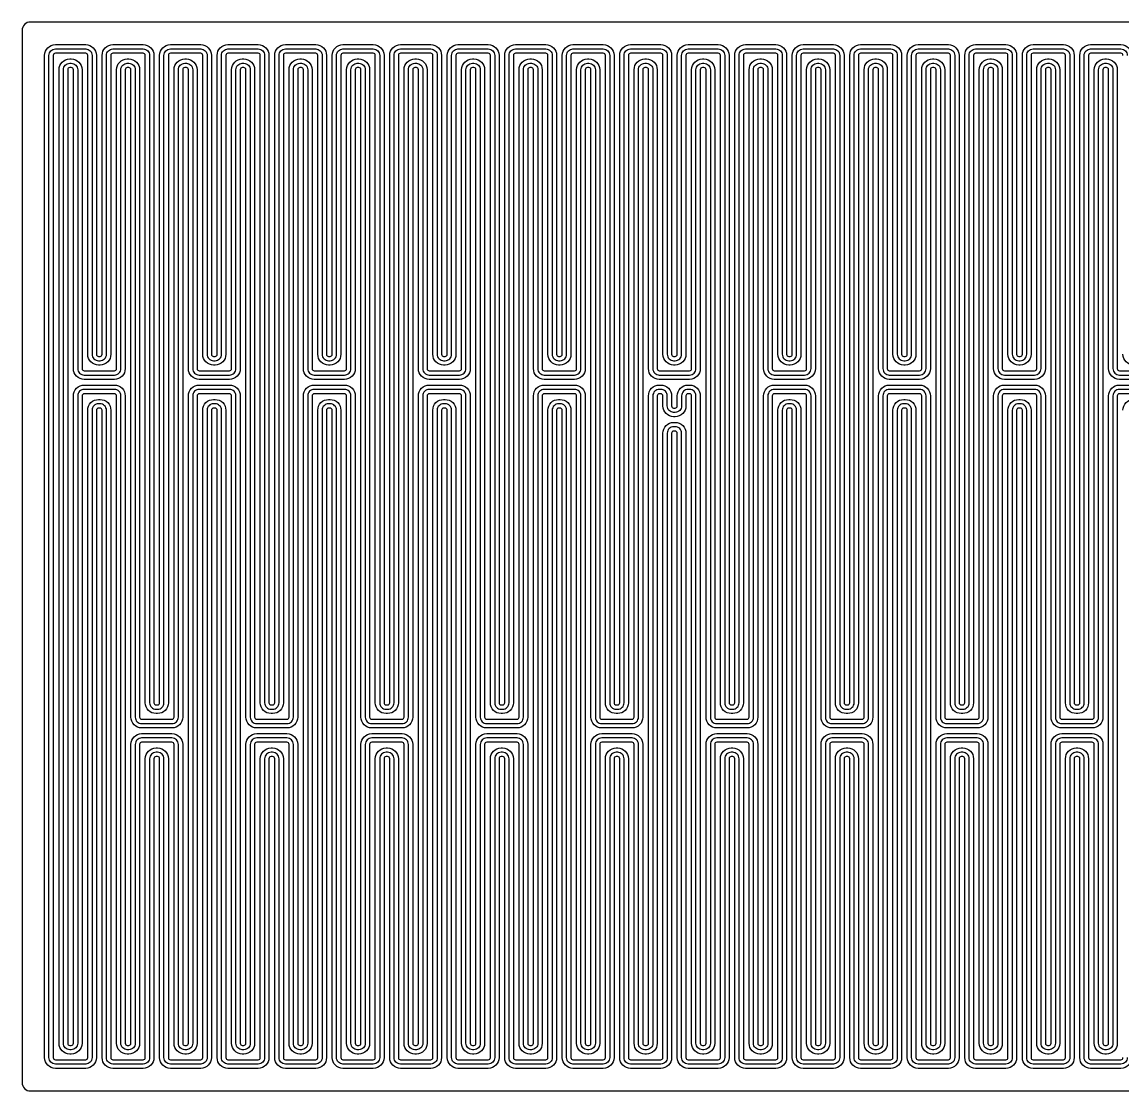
# Model space of a CAD drawing. Header units: millimetres. Extents: x 968 to 6118, y -423 to 1223.
# Drawn here: x 3007.5 to 3264.8, y 972.6 to 1222.6 of the extents above; entities that cross this region are included whole.
import ezdxf

# ---------------------------------------------------------------- set-up
doc = ezdxf.new("R2010")
doc.units = ezdxf.units.MM
doc.header["$LTSCALE"] = 30
doc.layers.get('0').update_dxf_attribs({"linetype": 'CONTINUOUS'})
doc.layers.add('参照', color=6, linetype='CONTINUOUS')
doc.layers.add('发热丝', color=3, linetype='CONTINUOUS')

msp = doc.modelspace()

# ---------------------------------------------------------------- linework, layer by layer
msp.add_lwpolyline([(3312.476, 974.626), (3312.476, 1080.626, -0.4142136), (3314.476, 1082.626), (3330.476, 1082.626, 0.4142136), (3332.476, 1084.626), (3332.476, 1110.626, 0.4142136), (3330.476, 1112.626), (3314.476, 1112.626, -0.4142136), (3312.476, 1114.626), (3312.476, 1220.626, 0.4142136), (3310.476, 1222.626), (3009.476, 1222.626, 0.4142136), (3007.476, 1220.626), (3007.476, 974.626, 0.4142136), (3009.476, 972.626), (3310.476, 972.626, 0.4142136)], format="xyb", close=True)
at = {"layer": '参照'}
for points in [[(3265.844, 980.426, -0.4142136), (3264.344, 978.926), (3257.262, 978.926, -0.4142136), (3255.762, 980.426), (3255.762, 1050.334, 0.4142136), (3254.262, 1051.834), (3253.901, 1051.834, 0.4142136), (3252.401, 1050.334), (3252.401, 980.426, -0.4142136), (3250.901, 978.926), (3243.818, 978.926, -0.4142136), (3242.318, 980.426), (3242.318, 1131.835, 0.4142136), (3240.818, 1133.335), (3240.457, 1133.335, 0.4142136), (3238.957, 1131.835), (3238.957, 980.426, -0.4142136), (3237.457, 978.926), (3230.374, 978.926, -0.4142136), (3228.874, 980.426), (3228.874, 1050.334, 0.4142136), (3227.374, 1051.834), (3227.013, 1051.834, 0.4142136), (3225.513, 1050.334), (3225.513, 980.426, -0.4142136), (3224.013, 978.926), (3216.931, 978.926, -0.4142136), (3215.431, 980.426), (3215.431, 1131.835, 0.4142136), (3213.931, 1133.335), (3213.57, 1133.335, 0.4142136), (3212.07, 1131.835), (3212.07, 980.426, -0.4142136), (3210.57, 978.926), (3203.487, 978.926, -0.4142136), (3201.987, 980.426), (3201.987, 1050.334, 0.4142136), (3200.487, 1051.834), (3200.126, 1051.834, 0.4142136), (3198.626, 1050.334), (3198.626, 980.426, -0.4142136), (3197.126, 978.926), (3190.043, 978.926, -0.4142136), (3188.543, 980.426), (3188.543, 1131.835, 0.4142136), (3187.043, 1133.335), (3186.682, 1133.335, 0.4142136), (3185.182, 1131.835), (3185.182, 980.426, -0.4142136), (3183.682, 978.926), (3176.6, 978.926, -0.4142136), (3175.1, 980.426), (3175.1, 1050.334, 0.4142136), (3173.6, 1051.834), (3173.239, 1051.834, 0.4142136), (3171.739, 1050.334), (3171.739, 980.426, -0.4142136), (3170.239, 978.926), (3163.156, 978.926, -0.4142136), (3161.656, 980.426), (3161.656, 1126.474, 0.4142136), (3160.156, 1127.974), (3159.795, 1127.974, 0.4142136), (3158.295, 1126.474), (3158.295, 980.426, -0.4142136), (3156.795, 978.926), (3149.712, 978.926, -0.4142136), (3148.212, 980.426), (3148.212, 1050.334, 0.4142136), (3146.712, 1051.834), (3146.351, 1051.834, 0.4142136), (3144.851, 1050.334), (3144.851, 980.426, -0.4142136), (3143.351, 978.926), (3136.269, 978.926, -0.4142136), (3134.769, 980.426), (3134.769, 1131.835, 0.4142136), (3133.269, 1133.335), (3132.908, 1133.335, 0.4142136), (3131.408, 1131.835), (3131.408, 980.426, -0.4142136), (3129.908, 978.926), (3122.825, 978.926, -0.4142136), (3121.325, 980.426), (3121.325, 1050.334, 0.4142136), (3119.825, 1051.834), (3119.464, 1051.834, 0.4142136), (3117.964, 1050.334), (3117.964, 980.426, -0.4142136), (3116.464, 978.926), (3109.381, 978.926, -0.4142136), (3107.881, 980.426), (3107.881, 1131.835, 0.4142136), (3106.381, 1133.335), (3106.02, 1133.335, 0.4142136), (3104.52, 1131.835), (3104.52, 980.426, -0.4142136), (3103.02, 978.926), (3095.938, 978.926, -0.4142136), (3094.438, 980.426), (3094.438, 1050.334, 0.4142136), (3092.938, 1051.834), (3092.577, 1051.834, 0.4142136), (3091.077, 1050.334), (3091.077, 980.426, -0.4142136), (3089.577, 978.926), (3082.494, 978.926, -0.4142136), (3080.994, 980.426), (3080.994, 1131.835, 0.4142136), (3079.494, 1133.335), (3079.133, 1133.335, 0.4142136), (3077.633, 1131.835), (3077.633, 980.426, -0.4142136), (3076.133, 978.926), (3069.05, 978.926, -0.4142136), (3067.55, 980.426), (3067.55, 1050.334, 0.4142136), (3066.05, 1051.834), (3065.689, 1051.834, 0.4142136), (3064.189, 1050.334), (3064.189, 980.426, -0.4142136), (3062.689, 978.926), (3055.607, 978.926, -0.4142136), (3054.107, 980.426), (3054.107, 1131.835, 0.4142136), (3052.607, 1133.335), (3052.246, 1133.335, 0.4142136), (3050.746, 1131.835), (3050.746, 980.426, -0.4142136), (3049.246, 978.926), (3042.163, 978.926, -0.4142136), (3040.663, 980.426), (3040.663, 1050.334, 0.4142136), (3039.163, 1051.834), (3038.802, 1051.834, 0.4142136), (3037.302, 1050.334), (3037.302, 980.426, -0.4142136), (3035.802, 978.926), (3028.719, 978.926, -0.4142136), (3027.219, 980.426), (3027.219, 1131.835, 0.4142136), (3025.719, 1133.335), (3025.358, 1133.335, 0.4142136), (3023.858, 1131.835), (3023.858, 980.426, -0.4142136), (3022.358, 978.926), (3015.276, 978.926, -0.4142136), (3013.776, 980.426), (3013.776, 1214.826, -0.4142136), (3015.276, 1216.326), (3022.358, 1216.326, -0.4142136), (3023.858, 1214.826), (3023.858, 1144.917, 0.4142136), (3025.358, 1143.417), (3025.719, 1143.417, 0.4142136), (3027.219, 1144.917), (3027.219, 1214.826, -0.4142136), (3028.719, 1216.326), (3035.802, 1216.326, -0.4142136), (3037.302, 1214.826), (3037.302, 1063.416, 0.4142136), (3038.802, 1061.916), (3039.163, 1061.916, 0.4142136), (3040.663, 1063.416), (3040.663, 1214.826, -0.4142136), (3042.163, 1216.326), (3049.246, 1216.326, -0.4142136), (3050.746, 1214.826), (3050.746, 1144.917, 0.4142136), (3052.246, 1143.417), (3052.607, 1143.417, 0.4142136), (3054.107, 1144.917), (3054.107, 1214.826, -0.4142136), (3055.607, 1216.326), (3062.689, 1216.326, -0.4142136), (3064.189, 1214.826), (3064.189, 1063.416, 0.4142136), (3065.689, 1061.916), (3066.05, 1061.916, 0.4142136), (3067.55, 1063.416), (3067.55, 1214.826, -0.4142136), (3069.05, 1216.326), (3076.133, 1216.326, -0.4142136), (3077.633, 1214.826), (3077.633, 1144.917, 0.4142136), (3079.133, 1143.417), (3079.494, 1143.417, 0.4142136), (3080.994, 1144.917), (3080.994, 1214.826, -0.4142136), (3082.494, 1216.326), (3089.577, 1216.326, -0.4142136), (3091.077, 1214.826), (3091.077, 1063.416, 0.4142136), (3092.577, 1061.916), (3092.938, 1061.916, 0.4142136), (3094.438, 1063.416), (3094.438, 1214.826, -0.4142136), (3095.938, 1216.326), (3103.02, 1216.326, -0.4142136), (3104.52, 1214.826), (3104.52, 1144.917, 0.4142136), (3106.02, 1143.417), (3106.381, 1143.417, 0.4142136), (3107.881, 1144.917), (3107.881, 1214.826, -0.4142136), (3109.381, 1216.326), (3116.464, 1216.326, -0.4142136), (3117.964, 1214.826), (3117.964, 1063.416, 0.4142136), (3119.464, 1061.916), (3119.825, 1061.916, 0.4142136), (3121.325, 1063.416), (3121.325, 1214.826, -0.4142136), (3122.825, 1216.326), (3129.908, 1216.326, -0.4142136), (3131.408, 1214.826), (3131.408, 1144.917, 0.4142136), (3132.908, 1143.417), (3133.269, 1143.417, 0.4142136), (3134.769, 1144.917), (3134.769, 1214.826, -0.4142136), (3136.269, 1216.326), (3143.351, 1216.326, -0.4142136), (3144.851, 1214.826), (3144.851, 1063.416, 0.4142136), (3146.351, 1061.916), (3146.712, 1061.916, 0.4142136), (3148.212, 1063.416), (3148.212, 1214.826, -0.4142136), (3149.712, 1216.326), (3156.795, 1216.326, -0.4142136), (3158.295, 1214.826), (3158.295, 1144.917, 0.4142136), (3159.795, 1143.417), (3160.156, 1143.417, 0.4142136), (3161.656, 1144.917), (3161.656, 1214.826, -0.4142136), (3163.156, 1216.326), (3170.239, 1216.326, -0.4142136), (3171.739, 1214.826), (3171.739, 1063.416, 0.4142136), (3173.239, 1061.916), (3173.6, 1061.916, 0.4142136), (3175.1, 1063.416), (3175.1, 1214.826, -0.4142136), (3176.6, 1216.326), (3183.682, 1216.326, -0.4142136), (3185.182, 1214.826), (3185.182, 1144.917, 0.4142136), (3186.682, 1143.417), (3187.043, 1143.417, 0.4142136), (3188.543, 1144.917), (3188.543, 1214.826, -0.4142136), (3190.043, 1216.326), (3197.126, 1216.326, -0.4142136), (3198.626, 1214.826), (3198.626, 1063.416, 0.4142136), (3200.126, 1061.916), (3200.487, 1061.916, 0.4142136), (3201.987, 1063.416), (3201.987, 1214.826, -0.4142136), (3203.487, 1216.326), (3210.57, 1216.326, -0.4142136), (3212.07, 1214.826), (3212.07, 1144.917, 0.4142136), (3213.57, 1143.417), (3213.931, 1143.417, 0.4142136), (3215.431, 1144.917), (3215.431, 1214.826, -0.4142136), (3216.931, 1216.326), (3224.013, 1216.326, -0.4142136), (3225.513, 1214.826), (3225.513, 1063.416, 0.4142136), (3227.013, 1061.916), (3227.374, 1061.916, 0.4142136), (3228.874, 1063.416), (3228.874, 1214.826, -0.4142136), (3230.374, 1216.326), (3237.457, 1216.326, -0.4142136), (3238.957, 1214.826), (3238.957, 1144.917, 0.4142136), (3240.457, 1143.417), (3240.818, 1143.417, 0.4142136), (3242.318, 1144.917), (3242.318, 1214.826, -0.4142136), (3243.818, 1216.326), (3250.901, 1216.326, -0.4142136), (3252.401, 1214.826), (3252.401, 1063.416, 0.4142136), (3253.901, 1061.916), (3254.262, 1061.916, 0.4142136), (3255.762, 1063.416), (3255.762, 1214.826, -0.4142136), (3257.262, 1216.326), (3264.344, 1216.326, -0.4142136), (3265.844, 1214.826)], [(3271.066, 1136.696), (3263.984, 1136.696, 0.4142136), (3262.484, 1135.196), (3262.484, 983.786, -0.4142136), (3260.984, 982.286), (3260.623, 982.286, -0.4142136), (3259.123, 983.786), (3259.123, 1053.695, 0.4142136), (3257.623, 1055.195), (3250.54, 1055.195, 0.4142136), (3249.04, 1053.695), (3249.04, 983.786, -0.4142136), (3247.54, 982.286), (3247.179, 982.286, -0.4142136), (3245.679, 983.786), (3245.679, 1135.196, 0.4142136), (3244.179, 1136.696), (3237.096, 1136.696, 0.4142136), (3235.596, 1135.196), (3235.596, 983.786, -0.4142136), (3234.096, 982.286), (3233.735, 982.286, -0.4142136), (3232.235, 983.786), (3232.235, 1053.695, 0.4142136), (3230.735, 1055.195), (3223.653, 1055.195, 0.4142136), (3222.153, 1053.695), (3222.153, 983.786, -0.4142136), (3220.653, 982.286), (3220.292, 982.286, -0.4142136), (3218.792, 983.786), (3218.792, 1135.196, 0.4142136), (3217.292, 1136.696), (3210.209, 1136.696, 0.4142136), (3208.709, 1135.196), (3208.709, 983.786, -0.4142136), (3207.209, 982.286), (3206.848, 982.286, -0.4142136), (3205.348, 983.786), (3205.348, 1053.695, 0.4142136), (3203.848, 1055.195), (3196.765, 1055.195, 0.4142136), (3195.265, 1053.695), (3195.265, 983.786, -0.4142136), (3193.765, 982.286), (3193.404, 982.286, -0.4142136), (3191.904, 983.786), (3191.904, 1135.196, 0.4142136), (3190.404, 1136.696), (3183.321, 1136.696, 0.4142136), (3181.821, 1135.196), (3181.821, 983.786, -0.4142136), (3180.321, 982.286), (3179.961, 982.286, -0.4142136), (3178.461, 983.786), (3178.461, 1053.695, 0.4142136), (3176.961, 1055.195), (3169.878, 1055.195, 0.4142136), (3168.378, 1053.695), (3168.378, 983.786, -0.4142136), (3166.878, 982.286), (3166.517, 982.286, -0.4142136), (3165.017, 983.786), (3165.017, 1135.196, 0.4142136), (3163.517, 1136.696), (3163.156, 1136.696, 0.4142136), (3161.656, 1135.196), (3161.656, 1132.835, -0.4142136), (3160.156, 1131.335), (3159.795, 1131.335, -0.4142136), (3158.295, 1132.835), (3158.295, 1135.196, 0.4142136), (3156.795, 1136.696), (3156.434, 1136.696, 0.4142136), (3154.934, 1135.196), (3154.934, 983.786, -0.4142136), (3153.434, 982.286), (3153.073, 982.286, -0.4142136), (3151.573, 983.786), (3151.573, 1053.695, 0.4142136), (3150.073, 1055.195), (3142.99, 1055.195, 0.4142136), (3141.49, 1053.695), (3141.49, 983.786, -0.4142136), (3139.99, 982.286), (3139.63, 982.286, -0.4142136), (3138.13, 983.786), (3138.13, 1135.196, 0.4142136), (3136.63, 1136.696), (3129.547, 1136.696, 0.4142136), (3128.047, 1135.196), (3128.047, 983.786, -0.4142136), (3126.547, 982.286), (3126.186, 982.286, -0.4142136), (3124.686, 983.786), (3124.686, 1053.695, 0.4142136), (3123.186, 1055.195), (3116.103, 1055.195, 0.4142136), (3114.603, 1053.695), (3114.603, 983.786, -0.4142136), (3113.103, 982.286), (3112.742, 982.286, -0.4142136), (3111.242, 983.786), (3111.242, 1135.196, 0.4142136), (3109.742, 1136.696), (3102.659, 1136.696, 0.4142136), (3101.159, 1135.196), (3101.159, 983.786, -0.4142136), (3099.659, 982.286), (3099.298, 982.286, -0.4142136), (3097.798, 983.786), (3097.798, 1053.695, 0.4142136), (3096.298, 1055.195), (3089.216, 1055.195, 0.4142136), (3087.716, 1053.695), (3087.716, 983.786, -0.4142136), (3086.216, 982.286), (3085.855, 982.286, -0.4142136), (3084.355, 983.786), (3084.355, 1135.196, 0.4142136), (3082.855, 1136.696), (3075.772, 1136.696, 0.4142136), (3074.272, 1135.196), (3074.272, 983.786, -0.4142136), (3072.772, 982.286), (3072.411, 982.286, -0.4142136), (3070.911, 983.786), (3070.911, 1053.695, 0.4142136), (3069.411, 1055.195), (3062.328, 1055.195, 0.4142136), (3060.828, 1053.695), (3060.828, 983.786, -0.4142136), (3059.328, 982.286), (3058.967, 982.286, -0.4142136), (3057.467, 983.786), (3057.467, 1135.196, 0.4142136), (3055.967, 1136.696), (3048.885, 1136.696, 0.4142136), (3047.385, 1135.196), (3047.385, 983.786, -0.4142136), (3045.885, 982.286), (3045.524, 982.286, -0.4142136), (3044.024, 983.786), (3044.024, 1053.695, 0.4142136), (3042.524, 1055.195), (3035.441, 1055.195, 0.4142136), (3033.941, 1053.695), (3033.941, 983.786, -0.4142136), (3032.441, 982.286), (3032.08, 982.286, -0.4142136), (3030.58, 983.786), (3030.58, 1135.196, 0.4142136), (3029.08, 1136.696), (3021.997, 1136.696, 0.4142136), (3020.497, 1135.196), (3020.497, 983.786, -0.4142136), (3018.997, 982.286), (3018.636, 982.286, -0.4142136), (3017.136, 983.786), (3017.136, 1211.465, -0.4142136), (3018.636, 1212.965), (3018.997, 1212.965, -0.4142136), (3020.497, 1211.465), (3020.497, 1141.557, 0.4142136), (3021.997, 1140.057), (3029.08, 1140.057, 0.4142136), (3030.58, 1141.557), (3030.58, 1211.465, -0.4142136), (3032.08, 1212.965), (3032.441, 1212.965, -0.4142136), (3033.941, 1211.465), (3033.941, 1060.055, 0.4142136), (3035.441, 1058.555), (3042.524, 1058.555, 0.4142136), (3044.024, 1060.055), (3044.024, 1211.465, -0.4142136), (3045.524, 1212.965), (3045.885, 1212.965, -0.4142136), (3047.385, 1211.465), (3047.385, 1141.557, 0.4142136), (3048.885, 1140.057), (3055.967, 1140.057, 0.4142136), (3057.467, 1141.557), (3057.467, 1211.465, -0.4142136), (3058.967, 1212.965), (3059.328, 1212.965, -0.4142136), (3060.828, 1211.465), (3060.828, 1060.055, 0.4142136), (3062.328, 1058.555), (3069.411, 1058.555, 0.4142136), (3070.911, 1060.055), (3070.911, 1211.465, -0.4142136), (3072.411, 1212.965), (3072.772, 1212.965, -0.4142136), (3074.272, 1211.465), (3074.272, 1141.557, 0.4142136), (3075.772, 1140.057), (3082.855, 1140.057, 0.4142136), (3084.355, 1141.557), (3084.355, 1211.465, -0.4142136), (3085.855, 1212.965), (3086.216, 1212.965, -0.4142136), (3087.716, 1211.465), (3087.716, 1060.055, 0.4142136), (3089.216, 1058.555), (3096.298, 1058.555, 0.4142136), (3097.798, 1060.055), (3097.798, 1211.465, -0.4142136), (3099.298, 1212.965), (3099.659, 1212.965, -0.4142136), (3101.159, 1211.465), (3101.159, 1141.557, 0.4142136), (3102.659, 1140.057), (3109.742, 1140.057, 0.4142136), (3111.242, 1141.557), (3111.242, 1211.465, -0.4142136), (3112.742, 1212.965), (3113.103, 1212.965, -0.4142136), (3114.603, 1211.465), (3114.603, 1060.055, 0.4142136), (3116.103, 1058.555), (3123.186, 1058.555, 0.4142136), (3124.686, 1060.055), (3124.686, 1211.465, -0.4142136), (3126.186, 1212.965), (3126.547, 1212.965, -0.4142136), (3128.047, 1211.465), (3128.047, 1141.557, 0.4142136), (3129.547, 1140.057), (3136.63, 1140.057, 0.4142136), (3138.13, 1141.557), (3138.13, 1211.465, -0.4142136), (3139.63, 1212.965), (3139.99, 1212.965, -0.4142136), (3141.49, 1211.465), (3141.49, 1060.055, 0.4142136), (3142.99, 1058.555), (3150.073, 1058.555, 0.4142136), (3151.573, 1060.055), (3151.573, 1211.465, -0.4142136), (3153.073, 1212.965), (3153.434, 1212.965, -0.4142136), (3154.934, 1211.465), (3154.934, 1141.557, 0.4142136), (3156.434, 1140.057), (3163.517, 1140.057, 0.4142136), (3165.017, 1141.557), (3165.017, 1211.465, -0.4142136), (3166.517, 1212.965), (3166.878, 1212.965, -0.4142136), (3168.378, 1211.465), (3168.378, 1060.055, 0.4142136), (3169.878, 1058.555), (3176.961, 1058.555, 0.4142136), (3178.461, 1060.055), (3178.461, 1211.465, -0.4142136), (3179.961, 1212.965), (3180.321, 1212.965, -0.4142136), (3181.821, 1211.465), (3181.821, 1141.557, 0.4142136), (3183.321, 1140.057), (3190.404, 1140.057, 0.4142136), (3191.904, 1141.557), (3191.904, 1211.465, -0.4142136), (3193.404, 1212.965), (3193.765, 1212.965, -0.4142136), (3195.265, 1211.465), (3195.265, 1060.055, 0.4142136), (3196.765, 1058.555), (3203.848, 1058.555, 0.4142136), (3205.348, 1060.055), (3205.348, 1211.465, -0.4142136), (3206.848, 1212.965), (3207.209, 1212.965, -0.4142136), (3208.709, 1211.465), (3208.709, 1141.557, 0.4142136), (3210.209, 1140.057), (3217.292, 1140.057, 0.4142136), (3218.792, 1141.557), (3218.792, 1211.465, -0.4142136), (3220.292, 1212.965), (3220.653, 1212.965, -0.4142136), (3222.153, 1211.465), (3222.153, 1060.055, 0.4142136), (3223.653, 1058.555), (3230.735, 1058.555, 0.4142136), (3232.235, 1060.055), (3232.235, 1211.465, -0.4142136), (3233.735, 1212.965), (3234.096, 1212.965, -0.4142136), (3235.596, 1211.465), (3235.596, 1141.557, 0.4142136), (3237.096, 1140.057), (3244.179, 1140.057, 0.4142136), (3245.679, 1141.557), (3245.679, 1211.465, -0.4142136), (3247.179, 1212.965), (3247.54, 1212.965, -0.4142136), (3249.04, 1211.465), (3249.04, 1060.055, 0.4142136), (3250.54, 1058.555), (3257.623, 1058.555, 0.4142136), (3259.123, 1060.055), (3259.123, 1211.465, -0.4142136), (3260.623, 1212.965), (3260.984, 1212.965, -0.4142136), (3262.484, 1211.465), (3262.484, 1141.557, 0.4142136), (3263.984, 1140.057), (3271.066, 1140.057, 0.4142136)]]:
    msp.add_lwpolyline(points, format="xyb", dxfattribs=at)
at = {"layer": '发热丝'}
for points in [[(3266.86, 980.426, -0.4142136), (3264.344, 977.91), (3257.262, 977.91, -0.4142136), (3254.746, 980.426), (3254.746, 1050.334, 0.4142136), (3254.262, 1050.818), (3253.901, 1050.818, 0.4142136), (3253.416, 1050.334), (3253.416, 980.426, -0.4142136), (3250.901, 977.91), (3243.818, 977.91, -0.4142136), (3241.303, 980.426), (3241.303, 1131.835, 0.4142136), (3240.818, 1132.319), (3240.457, 1132.319, 0.4142136), (3239.973, 1131.835), (3239.973, 980.426, -0.4142136), (3237.457, 977.91), (3230.374, 977.91, -0.4142136), (3227.859, 980.426), (3227.859, 1050.334, 0.4142136), (3227.374, 1050.818), (3227.013, 1050.818, 0.4142136), (3226.529, 1050.334), (3226.529, 980.426, -0.4142136), (3224.013, 977.91), (3216.931, 977.91, -0.4142136), (3214.415, 980.426), (3214.415, 1131.835, 0.4142136), (3213.931, 1132.319), (3213.57, 1132.319, 0.4142136), (3213.085, 1131.835), (3213.085, 980.426, -0.4142136), (3210.57, 977.91), (3203.487, 977.91, -0.4142136), (3200.972, 980.426), (3200.972, 1050.334, 0.4142136), (3200.487, 1050.818), (3200.126, 1050.818, 0.4142136), (3199.641, 1050.334), (3199.641, 980.426, -0.4142136), (3197.126, 977.91), (3190.043, 977.91, -0.4142136), (3187.528, 980.426), (3187.528, 1131.835, 0.4142136), (3187.043, 1132.319), (3186.682, 1132.319, 0.4142136), (3186.198, 1131.835), (3186.198, 980.426, -0.4142136), (3183.682, 977.91), (3176.6, 977.91, -0.4142136), (3174.084, 980.426), (3174.084, 1050.334, 0.4142136), (3173.6, 1050.818), (3173.239, 1050.818, 0.4142136), (3172.754, 1050.334), (3172.754, 980.426, -0.4142136), (3170.239, 977.91), (3163.156, 977.91, -0.4142136), (3160.641, 980.426), (3160.641, 1126.474, 0.4142136), (3160.156, 1126.958), (3159.795, 1126.958, 0.4142136), (3159.31, 1126.474), (3159.31, 980.426, -0.4142136), (3156.795, 977.91), (3149.712, 977.91, -0.4142136), (3147.197, 980.426), (3147.197, 1050.334, 0.4142136), (3146.712, 1050.818), (3146.351, 1050.818, 0.4142136), (3145.867, 1050.334), (3145.867, 980.426, -0.4142136), (3143.351, 977.91), (3136.269, 977.91, -0.4142136), (3133.753, 980.426), (3133.753, 1131.835, 0.4142136), (3133.269, 1132.319), (3132.908, 1132.319, 0.4142136), (3132.423, 1131.835), (3132.423, 980.426, -0.4142136), (3129.908, 977.91), (3122.825, 977.91, -0.4142136), (3120.31, 980.426), (3120.31, 1050.334, 0.4142136), (3119.825, 1050.818), (3119.464, 1050.818, 0.4142136), (3118.979, 1050.334), (3118.979, 980.426, -0.4142136), (3116.464, 977.91), (3109.381, 977.91, -0.4142136), (3106.866, 980.426), (3106.866, 1131.835, 0.4142136), (3106.381, 1132.319), (3106.02, 1132.319, 0.4142136), (3105.536, 1131.835), (3105.536, 980.426, -0.4142136), (3103.02, 977.91), (3095.938, 977.91, -0.4142136), (3093.422, 980.426), (3093.422, 1050.334, 0.4142136), (3092.938, 1050.818), (3092.577, 1050.818, 0.4142136), (3092.092, 1050.334), (3092.092, 980.426, -0.4142136), (3089.577, 977.91), (3082.494, 977.91, -0.4142136), (3079.979, 980.426), (3079.979, 1131.835, 0.4142136), (3079.494, 1132.319), (3079.133, 1132.319, 0.4142136), (3078.648, 1131.835), (3078.648, 980.426, -0.4142136), (3076.133, 977.91), (3069.05, 977.91, -0.4142136), (3066.535, 980.426), (3066.535, 1050.334, 0.4142136), (3066.05, 1050.818), (3065.689, 1050.818, 0.4142136), (3065.205, 1050.334), (3065.205, 980.426, -0.4142136), (3062.689, 977.91), (3055.607, 977.91, -0.4142136), (3053.091, 980.426), (3053.091, 1131.835, 0.4142136), (3052.607, 1132.319), (3052.246, 1132.319, 0.4142136), (3051.761, 1131.835), (3051.761, 980.426, -0.4142136), (3049.246, 977.91), (3042.163, 977.91, -0.4142136), (3039.647, 980.426), (3039.647, 1050.334, 0.4142136), (3039.163, 1050.818), (3038.802, 1050.818, 0.4142136), (3038.317, 1050.334), (3038.317, 980.426, -0.4142136), (3035.802, 977.91), (3028.719, 977.91, -0.4142136), (3026.204, 980.426), (3026.204, 1131.835, 0.4142136), (3025.719, 1132.319), (3025.358, 1132.319, 0.4142136), (3024.874, 1131.835), (3024.874, 980.426, -0.4142136), (3022.358, 977.91), (3015.276, 977.91, -0.4142136), (3012.76, 980.426), (3012.76, 1214.826, -0.4142136), (3015.276, 1217.341), (3022.358, 1217.341, -0.4142136), (3024.874, 1214.826), (3024.874, 1144.917, 0.4142136), (3025.358, 1144.433), (3025.719, 1144.433, 0.4142136), (3026.204, 1144.917), (3026.204, 1214.826, -0.4142136), (3028.719, 1217.341), (3035.802, 1217.341, -0.4142136), (3038.317, 1214.826), (3038.317, 1063.416, 0.4142136), (3038.802, 1062.932), (3039.163, 1062.932, 0.4142136), (3039.647, 1063.416), (3039.647, 1214.826, -0.4142136), (3042.163, 1217.341), (3049.246, 1217.341, -0.4142136), (3051.761, 1214.826), (3051.761, 1144.917, 0.4142136), (3052.246, 1144.433), (3052.607, 1144.433, 0.4142136), (3053.091, 1144.917), (3053.091, 1214.826, -0.4142136), (3055.607, 1217.341), (3062.689, 1217.341, -0.4142136), (3065.205, 1214.826), (3065.205, 1063.416, 0.4142136), (3065.689, 1062.932), (3066.05, 1062.932, 0.4142136), (3066.535, 1063.416), (3066.535, 1214.826, -0.4142136), (3069.05, 1217.341), (3076.133, 1217.341, -0.4142136), (3078.648, 1214.826), (3078.648, 1144.917, 0.4142136), (3079.133, 1144.433), (3079.494, 1144.433, 0.4142136), (3079.979, 1144.917), (3079.979, 1214.826, -0.4142136), (3082.494, 1217.341), (3089.577, 1217.341, -0.4142136), (3092.092, 1214.826), (3092.092, 1063.416, 0.4142136), (3092.577, 1062.932), (3092.938, 1062.932, 0.4142136), (3093.422, 1063.416), (3093.422, 1214.826, -0.4142136), (3095.938, 1217.341), (3103.02, 1217.341, -0.4142136), (3105.536, 1214.826), (3105.536, 1144.917, 0.4142136), (3106.02, 1144.433), (3106.381, 1144.433, 0.4142136), (3106.866, 1144.917), (3106.866, 1214.826, -0.4142136), (3109.381, 1217.341), (3116.464, 1217.341, -0.4142136), (3118.979, 1214.826), (3118.979, 1063.416, 0.4142136), (3119.464, 1062.932), (3119.825, 1062.932, 0.4142136), (3120.31, 1063.416), (3120.31, 1214.826, -0.4142136), (3122.825, 1217.341), (3129.908, 1217.341, -0.4142136), (3132.423, 1214.826), (3132.423, 1144.917, 0.4142136), (3132.908, 1144.433), (3133.269, 1144.433, 0.4142136), (3133.753, 1144.917), (3133.753, 1214.826, -0.4142136), (3136.269, 1217.341), (3143.351, 1217.341, -0.4142136), (3145.867, 1214.826), (3145.867, 1063.416, 0.4142136), (3146.351, 1062.932), (3146.712, 1062.932, 0.4142136), (3147.197, 1063.416), (3147.197, 1214.826, -0.4142136), (3149.712, 1217.341), (3156.795, 1217.341, -0.4142136), (3159.31, 1214.826), (3159.31, 1144.917, 0.4142136), (3159.795, 1144.433), (3160.156, 1144.433, 0.4142136), (3160.641, 1144.917), (3160.641, 1214.826, -0.4142136), (3163.156, 1217.341), (3170.239, 1217.341, -0.4142136), (3172.754, 1214.826), (3172.754, 1063.416, 0.4142136), (3173.239, 1062.932), (3173.6, 1062.932, 0.4142136), (3174.084, 1063.416), (3174.084, 1214.826, -0.4142136), (3176.6, 1217.341), (3183.682, 1217.341, -0.4142136), (3186.198, 1214.826), (3186.198, 1144.917, 0.4142136), (3186.682, 1144.433), (3187.043, 1144.433, 0.4142136), (3187.528, 1144.917), (3187.528, 1214.826, -0.4142136), (3190.043, 1217.341), (3197.126, 1217.341, -0.4142136), (3199.641, 1214.826), (3199.641, 1063.416, 0.4142136), (3200.126, 1062.932), (3200.487, 1062.932, 0.4142136), (3200.972, 1063.416), (3200.972, 1214.826, -0.4142136), (3203.487, 1217.341), (3210.57, 1217.341, -0.4142136), (3213.085, 1214.826), (3213.085, 1144.917, 0.4142136), (3213.57, 1144.433), (3213.931, 1144.433, 0.4142136), (3214.415, 1144.917), (3214.415, 1214.826, -0.4142136), (3216.931, 1217.341), (3224.013, 1217.341, -0.4142136), (3226.529, 1214.826), (3226.529, 1063.416, 0.4142136), (3227.013, 1062.932), (3227.374, 1062.932, 0.4142136), (3227.859, 1063.416), (3227.859, 1214.826, -0.4142136), (3230.374, 1217.341), (3237.457, 1217.341, -0.4142136), (3239.973, 1214.826), (3239.973, 1144.917, 0.4142136), (3240.457, 1144.433), (3240.818, 1144.433, 0.4142136), (3241.303, 1144.917), (3241.303, 1214.826, -0.4142136), (3243.818, 1217.341), (3250.901, 1217.341, -0.4142136), (3253.416, 1214.826), (3253.416, 1063.416, 0.4142136), (3253.901, 1062.932), (3254.262, 1062.932, 0.4142136), (3254.746, 1063.416), (3254.746, 1214.826, -0.4142136), (3257.262, 1217.341), (3264.344, 1217.341, -0.4142136), (3266.86, 1214.826)], [(3264.829, 1214.826, 0.4142136), (3264.344, 1215.31), (3257.262, 1215.31, 0.4142136), (3256.777, 1214.826), (3256.777, 1063.416, -0.4142136), (3254.262, 1060.901), (3253.901, 1060.901, -0.4142136), (3251.385, 1063.416), (3251.385, 1214.826, 0.4142136), (3250.901, 1215.31), (3243.818, 1215.31, 0.4142136), (3243.333, 1214.826), (3243.333, 1144.917, -0.4142136), (3240.818, 1142.402), (3240.457, 1142.402, -0.4142136), (3237.942, 1144.917), (3237.942, 1214.826, 0.4142136), (3237.457, 1215.31), (3230.374, 1215.31, 0.4142136), (3229.89, 1214.826), (3229.89, 1063.416, -0.4142136), (3227.374, 1060.901), (3227.013, 1060.901, -0.4142136), (3224.498, 1063.416), (3224.498, 1214.826, 0.4142136), (3224.013, 1215.31), (3216.931, 1215.31, 0.4142136), (3216.446, 1214.826), (3216.446, 1144.917, -0.4142136), (3213.931, 1142.402), (3213.57, 1142.402, -0.4142136), (3211.054, 1144.917), (3211.054, 1214.826, 0.4142136), (3210.57, 1215.31), (3203.487, 1215.31, 0.4142136), (3203.002, 1214.826), (3203.002, 1063.416, -0.4142136), (3200.487, 1060.901), (3200.126, 1060.901, -0.4142136), (3197.611, 1063.416), (3197.611, 1214.826, 0.4142136), (3197.126, 1215.31), (3190.043, 1215.31, 0.4142136), (3189.559, 1214.826), (3189.559, 1144.917, -0.4142136), (3187.043, 1142.402), (3186.682, 1142.402, -0.4142136), (3184.167, 1144.917), (3184.167, 1214.826, 0.4142136), (3183.682, 1215.31), (3176.6, 1215.31, 0.4142136), (3176.115, 1214.826), (3176.115, 1063.416, -0.4142136), (3173.6, 1060.901), (3173.239, 1060.901, -0.4142136), (3170.723, 1063.416), (3170.723, 1214.826, 0.4142136), (3170.239, 1215.31), (3163.156, 1215.31, 0.4142136), (3162.671, 1214.826), (3162.671, 1144.917, -0.4142136), (3160.156, 1142.402), (3159.795, 1142.402, -0.4142136), (3157.28, 1144.917), (3157.28, 1214.826, 0.4142136), (3156.795, 1215.31), (3149.712, 1215.31, 0.4142136), (3149.228, 1214.826), (3149.228, 1063.416, -0.4142136), (3146.712, 1060.901), (3146.351, 1060.901, -0.4142136), (3143.836, 1063.416), (3143.836, 1214.826, 0.4142136), (3143.351, 1215.31), (3136.269, 1215.31, 0.4142136), (3135.784, 1214.826), (3135.784, 1144.917, -0.4142136), (3133.269, 1142.402), (3132.908, 1142.402, -0.4142136), (3130.392, 1144.917), (3130.392, 1214.826, 0.4142136), (3129.908, 1215.31), (3122.825, 1215.31, 0.4142136), (3122.34, 1214.826), (3122.34, 1063.416, -0.4142136), (3119.825, 1060.901), (3119.464, 1060.901, -0.4142136), (3116.949, 1063.416), (3116.949, 1214.826, 0.4142136), (3116.464, 1215.31), (3109.381, 1215.31, 0.4142136), (3108.897, 1214.826), (3108.897, 1144.917, -0.4142136), (3106.381, 1142.402), (3106.02, 1142.402, -0.4142136), (3103.505, 1144.917), (3103.505, 1214.826, 0.4142136), (3103.02, 1215.31), (3095.938, 1215.31, 0.4142136), (3095.453, 1214.826), (3095.453, 1063.416, -0.4142136), (3092.938, 1060.901), (3092.577, 1060.901, -0.4142136), (3090.061, 1063.416), (3090.061, 1214.826, 0.4142136), (3089.577, 1215.31), (3082.494, 1215.31, 0.4142136), (3082.009, 1214.826), (3082.009, 1144.917, -0.4142136), (3079.494, 1142.402), (3079.133, 1142.402, -0.4142136), (3076.618, 1144.917), (3076.618, 1214.826, 0.4142136), (3076.133, 1215.31), (3069.05, 1215.31, 0.4142136), (3068.566, 1214.826), (3068.566, 1063.416, -0.4142136), (3066.05, 1060.901), (3065.689, 1060.901, -0.4142136), (3063.174, 1063.416), (3063.174, 1214.826, 0.4142136), (3062.689, 1215.31), (3055.607, 1215.31, 0.4142136), (3055.122, 1214.826), (3055.122, 1144.917, -0.4142136), (3052.607, 1142.402), (3052.246, 1142.402, -0.4142136), (3049.73, 1144.917), (3049.73, 1214.826, 0.4142136), (3049.246, 1215.31), (3042.163, 1215.31, 0.4142136), (3041.678, 1214.826), (3041.678, 1063.416, -0.4142136), (3039.163, 1060.901), (3038.802, 1060.901, -0.4142136), (3036.287, 1063.416), (3036.287, 1214.826, 0.4142136), (3035.802, 1215.31), (3028.719, 1215.31, 0.4142136), (3028.235, 1214.826), (3028.235, 1144.917, -0.4142136), (3025.719, 1142.402), (3025.358, 1142.402, -0.4142136), (3022.843, 1144.917), (3022.843, 1214.826, 0.4142136), (3022.358, 1215.31), (3015.276, 1215.31, 0.4142136), (3014.791, 1214.826), (3014.791, 980.426, 0.4142136), (3015.276, 979.941), (3022.358, 979.941, 0.4142136), (3022.843, 980.426), (3022.843, 1131.835, -0.4142136), (3025.358, 1134.35), (3025.719, 1134.35, -0.4142136), (3028.235, 1131.835), (3028.235, 980.426, 0.4142136), (3028.719, 979.941), (3035.802, 979.941, 0.4142136), (3036.287, 980.426), (3036.287, 1050.334, -0.4142136), (3038.802, 1052.849), (3039.163, 1052.849, -0.4142136), (3041.678, 1050.334), (3041.678, 980.426, 0.4142136), (3042.163, 979.941), (3049.246, 979.941, 0.4142136), (3049.73, 980.426), (3049.73, 1131.835, -0.4142136), (3052.246, 1134.35), (3052.607, 1134.35, -0.4142136), (3055.122, 1131.835), (3055.122, 980.426, 0.4142136), (3055.607, 979.941), (3062.689, 979.941, 0.4142136), (3063.174, 980.426), (3063.174, 1050.334, -0.4142136), (3065.689, 1052.849), (3066.05, 1052.849, -0.4142136), (3068.566, 1050.334), (3068.566, 980.426, 0.4142136), (3069.05, 979.941), (3076.133, 979.941, 0.4142136), (3076.618, 980.426), (3076.618, 1131.835, -0.4142136), (3079.133, 1134.35), (3079.494, 1134.35, -0.4142136), (3082.009, 1131.835), (3082.009, 980.426, 0.4142136), (3082.494, 979.941), (3089.577, 979.941, 0.4142136), (3090.061, 980.426), (3090.061, 1050.334, -0.4142136), (3092.577, 1052.849), (3092.938, 1052.849, -0.4142136), (3095.453, 1050.334), (3095.453, 980.426, 0.4142136), (3095.938, 979.941), (3103.02, 979.941, 0.4142136), (3103.505, 980.426), (3103.505, 1131.835, -0.4142136), (3106.02, 1134.35), (3106.381, 1134.35, -0.4142136), (3108.897, 1131.835), (3108.897, 980.426, 0.4142136), (3109.381, 979.941), (3116.464, 979.941, 0.4142136), (3116.949, 980.426), (3116.949, 1050.334, -0.4142136), (3119.464, 1052.849), (3119.825, 1052.849, -0.4142136), (3122.34, 1050.334), (3122.34, 980.426, 0.4142136), (3122.825, 979.941), (3129.908, 979.941, 0.4142136), (3130.392, 980.426), (3130.392, 1131.835, -0.4142136), (3132.908, 1134.35), (3133.269, 1134.35, -0.4142136), (3135.784, 1131.835), (3135.784, 980.426, 0.4142136), (3136.269, 979.941), (3143.351, 979.941, 0.4142136), (3143.836, 980.426), (3143.836, 1050.334, -0.4142136), (3146.351, 1052.849), (3146.712, 1052.849, -0.4142136), (3149.228, 1050.334), (3149.228, 980.426, 0.4142136), (3149.712, 979.941), (3156.795, 979.941, 0.4142136), (3157.28, 980.426), (3157.28, 1126.474, -0.4142136), (3159.795, 1128.989), (3160.156, 1128.989, -0.4142136), (3162.671, 1126.474), (3162.671, 980.426, 0.4142136), (3163.156, 979.941), (3170.239, 979.941, 0.4142136), (3170.723, 980.426), (3170.723, 1050.334, -0.4142136), (3173.239, 1052.849), (3173.6, 1052.849, -0.4142136), (3176.115, 1050.334), (3176.115, 980.426, 0.4142136), (3176.6, 979.941), (3183.682, 979.941, 0.4142136), (3184.167, 980.426), (3184.167, 1131.835, -0.4142136), (3186.682, 1134.35), (3187.043, 1134.35, -0.4142136), (3189.559, 1131.835), (3189.559, 980.426, 0.4142136), (3190.043, 979.941), (3197.126, 979.941, 0.4142136), (3197.611, 980.426), (3197.611, 1050.334, -0.4142136), (3200.126, 1052.849), (3200.487, 1052.849, -0.4142136), (3203.002, 1050.334), (3203.002, 980.426, 0.4142136), (3203.487, 979.941), (3210.57, 979.941, 0.4142136), (3211.054, 980.426), (3211.054, 1131.835, -0.4142136), (3213.57, 1134.35), (3213.931, 1134.35, -0.4142136), (3216.446, 1131.835), (3216.446, 980.426, 0.4142136), (3216.931, 979.941), (3224.013, 979.941, 0.4142136), (3224.498, 980.426), (3224.498, 1050.334, -0.4142136), (3227.013, 1052.849), (3227.374, 1052.849, -0.4142136), (3229.89, 1050.334), (3229.89, 980.426, 0.4142136), (3230.374, 979.941), (3237.457, 979.941, 0.4142136), (3237.942, 980.426), (3237.942, 1131.835, -0.4142136), (3240.457, 1134.35), (3240.818, 1134.35, -0.4142136), (3243.333, 1131.835), (3243.333, 980.426, 0.4142136), (3243.818, 979.941), (3250.901, 979.941, 0.4142136), (3251.385, 980.426), (3251.385, 1050.334, -0.4142136), (3253.901, 1052.849), (3254.262, 1052.849, -0.4142136), (3256.777, 1050.334), (3256.777, 980.426, 0.4142136), (3257.262, 979.941), (3264.344, 979.941, 0.4142136), (3264.829, 980.426)], [(3271.066, 1135.68), (3263.984, 1135.68, 0.4142136), (3263.499, 1135.196), (3263.499, 983.786, -0.4142136), (3260.984, 981.271), (3260.623, 981.271, -0.4142136), (3258.107, 983.786), (3258.107, 1053.695, 0.4142136), (3257.623, 1054.179), (3250.54, 1054.179, 0.4142136), (3250.055, 1053.695), (3250.055, 983.786, -0.4142136), (3247.54, 981.271), (3247.179, 981.271, -0.4142136), (3244.664, 983.786), (3244.664, 1135.196, 0.4142136), (3244.179, 1135.68), (3237.096, 1135.68, 0.4142136), (3236.612, 1135.196), (3236.612, 983.786, -0.4142136), (3234.096, 981.271), (3233.735, 981.271, -0.4142136), (3231.22, 983.786), (3231.22, 1053.695, 0.4142136), (3230.735, 1054.179), (3223.653, 1054.179, 0.4142136), (3223.168, 1053.695), (3223.168, 983.786, -0.4142136), (3220.653, 981.271), (3220.292, 981.271, -0.4142136), (3217.776, 983.786), (3217.776, 1135.196, 0.4142136), (3217.292, 1135.68), (3210.209, 1135.68, 0.4142136), (3209.724, 1135.196), (3209.724, 983.786, -0.4142136), (3207.209, 981.271), (3206.848, 981.271, -0.4142136), (3204.333, 983.786), (3204.333, 1053.695, 0.4142136), (3203.848, 1054.179), (3196.765, 1054.179, 0.4142136), (3196.281, 1053.695), (3196.281, 983.786, -0.4142136), (3193.765, 981.271), (3193.404, 981.271, -0.4142136), (3190.889, 983.786), (3190.889, 1135.196, 0.4142136), (3190.404, 1135.68), (3183.321, 1135.68, 0.4142136), (3182.837, 1135.196), (3182.837, 983.786, -0.4142136), (3180.321, 981.271), (3179.961, 981.271, -0.4142136), (3177.445, 983.786), (3177.445, 1053.695, 0.4142136), (3176.961, 1054.179), (3169.878, 1054.179, 0.4142136), (3169.393, 1053.695), (3169.393, 983.786, -0.4142136), (3166.878, 981.271), (3166.517, 981.271, -0.4142136), (3164.001, 983.786), (3164.001, 1135.196, 0.4142136), (3163.517, 1135.68), (3163.156, 1135.68, 0.4142136), (3162.671, 1135.196), (3162.671, 1132.835, -0.4142136), (3160.156, 1130.319), (3159.795, 1130.319, -0.4142136), (3157.28, 1132.835), (3157.28, 1135.196, 0.4142136), (3156.795, 1135.68), (3156.434, 1135.68, 0.4142136), (3155.95, 1135.196), (3155.95, 983.786, -0.4142136), (3153.434, 981.271), (3153.073, 981.271, -0.4142136), (3150.558, 983.786), (3150.558, 1053.695, 0.4142136), (3150.073, 1054.179), (3142.99, 1054.179, 0.4142136), (3142.506, 1053.695), (3142.506, 983.786, -0.4142136), (3139.99, 981.271), (3139.63, 981.271, -0.4142136), (3137.114, 983.786), (3137.114, 1135.196, 0.4142136), (3136.63, 1135.68), (3129.547, 1135.68, 0.4142136), (3129.062, 1135.196), (3129.062, 983.786, -0.4142136), (3126.547, 981.271), (3126.186, 981.271, -0.4142136), (3123.67, 983.786), (3123.67, 1053.695, 0.4142136), (3123.186, 1054.179), (3116.103, 1054.179, 0.4142136), (3115.618, 1053.695), (3115.618, 983.786, -0.4142136), (3113.103, 981.271), (3112.742, 981.271, -0.4142136), (3110.227, 983.786), (3110.227, 1135.196, 0.4142136), (3109.742, 1135.68), (3102.659, 1135.68, 0.4142136), (3102.175, 1135.196), (3102.175, 983.786, -0.4142136), (3099.659, 981.271), (3099.298, 981.271, -0.4142136), (3096.783, 983.786), (3096.783, 1053.695, 0.4142136), (3096.298, 1054.179), (3089.216, 1054.179, 0.4142136), (3088.731, 1053.695), (3088.731, 983.786, -0.4142136), (3086.216, 981.271), (3085.855, 981.271, -0.4142136), (3083.339, 983.786), (3083.339, 1135.196, 0.4142136), (3082.855, 1135.68), (3075.772, 1135.68, 0.4142136), (3075.287, 1135.196), (3075.287, 983.786, -0.4142136), (3072.772, 981.271), (3072.411, 981.271, -0.4142136), (3069.896, 983.786), (3069.896, 1053.695, 0.4142136), (3069.411, 1054.179), (3062.328, 1054.179, 0.4142136), (3061.844, 1053.695), (3061.844, 983.786, -0.4142136), (3059.328, 981.271), (3058.967, 981.271, -0.4142136), (3056.452, 983.786), (3056.452, 1135.196, 0.4142136), (3055.967, 1135.68), (3048.885, 1135.68, 0.4142136), (3048.4, 1135.196), (3048.4, 983.786, -0.4142136), (3045.885, 981.271), (3045.524, 981.271, -0.4142136), (3043.008, 983.786), (3043.008, 1053.695, 0.4142136), (3042.524, 1054.179), (3035.441, 1054.179, 0.4142136), (3034.956, 1053.695), (3034.956, 983.786, -0.4142136), (3032.441, 981.271), (3032.08, 981.271, -0.4142136), (3029.565, 983.786), (3029.565, 1135.196, 0.4142136), (3029.08, 1135.68), (3021.997, 1135.68, 0.4142136), (3021.513, 1135.196), (3021.513, 983.786, -0.4142136), (3018.997, 981.271), (3018.636, 981.271, -0.4142136), (3016.121, 983.786), (3016.121, 1211.465, -0.4142136), (3018.636, 1213.98), (3018.997, 1213.98, -0.4142136), (3021.513, 1211.465), (3021.513, 1141.557, 0.4142136), (3021.997, 1141.072), (3029.08, 1141.072, 0.4142136), (3029.565, 1141.557), (3029.565, 1211.465, -0.4142136), (3032.08, 1213.98), (3032.441, 1213.98, -0.4142136), (3034.956, 1211.465), (3034.956, 1060.055, 0.4142136), (3035.441, 1059.571), (3042.524, 1059.571, 0.4142136), (3043.008, 1060.055), (3043.008, 1211.465, -0.4142136), (3045.524, 1213.98), (3045.885, 1213.98, -0.4142136), (3048.4, 1211.465), (3048.4, 1141.557, 0.4142136), (3048.885, 1141.072), (3055.967, 1141.072, 0.4142136), (3056.452, 1141.557), (3056.452, 1211.465, -0.4142136), (3058.967, 1213.98), (3059.328, 1213.98, -0.4142136), (3061.844, 1211.465), (3061.844, 1060.055, 0.4142136), (3062.328, 1059.571), (3069.411, 1059.571, 0.4142136), (3069.896, 1060.055), (3069.896, 1211.465, -0.4142136), (3072.411, 1213.98), (3072.772, 1213.98, -0.4142136), (3075.287, 1211.465), (3075.287, 1141.557, 0.4142136), (3075.772, 1141.072), (3082.855, 1141.072, 0.4142136), (3083.339, 1141.557), (3083.339, 1211.465, -0.4142136), (3085.855, 1213.98), (3086.216, 1213.98, -0.4142136), (3088.731, 1211.465), (3088.731, 1060.055, 0.4142136), (3089.216, 1059.571), (3096.298, 1059.571, 0.4142136), (3096.783, 1060.055), (3096.783, 1211.465, -0.4142136), (3099.298, 1213.98), (3099.659, 1213.98, -0.4142136), (3102.175, 1211.465), (3102.175, 1141.557, 0.4142136), (3102.659, 1141.072), (3109.742, 1141.072, 0.4142136), (3110.227, 1141.557), (3110.227, 1211.465, -0.4142136), (3112.742, 1213.98), (3113.103, 1213.98, -0.4142136), (3115.618, 1211.465), (3115.618, 1060.055, 0.4142136), (3116.103, 1059.571), (3123.186, 1059.571, 0.4142136), (3123.67, 1060.055), (3123.67, 1211.465, -0.4142136), (3126.186, 1213.98), (3126.547, 1213.98, -0.4142136), (3129.062, 1211.465), (3129.062, 1141.557, 0.4142136), (3129.547, 1141.072), (3136.63, 1141.072, 0.4142136), (3137.114, 1141.557), (3137.114, 1211.465, -0.4142136), (3139.63, 1213.98), (3139.99, 1213.98, -0.4142136), (3142.506, 1211.465), (3142.506, 1060.055, 0.4142136), (3142.99, 1059.571), (3150.073, 1059.571, 0.4142136), (3150.558, 1060.055), (3150.558, 1211.465, -0.4142136), (3153.073, 1213.98), (3153.434, 1213.98, -0.4142136), (3155.95, 1211.465), (3155.95, 1141.557, 0.4142136), (3156.434, 1141.072), (3163.517, 1141.072, 0.4142136), (3164.001, 1141.557), (3164.001, 1211.465, -0.4142136), (3166.517, 1213.98), (3166.878, 1213.98, -0.4142136), (3169.393, 1211.465), (3169.393, 1060.055, 0.4142136), (3169.878, 1059.571), (3176.961, 1059.571, 0.4142136), (3177.445, 1060.055), (3177.445, 1211.465, -0.4142136), (3179.961, 1213.98), (3180.321, 1213.98, -0.4142136), (3182.837, 1211.465), (3182.837, 1141.557, 0.4142136), (3183.321, 1141.072), (3190.404, 1141.072, 0.4142136), (3190.889, 1141.557), (3190.889, 1211.465, -0.4142136), (3193.404, 1213.98), (3193.765, 1213.98, -0.4142136), (3196.281, 1211.465), (3196.281, 1060.055, 0.4142136), (3196.765, 1059.571), (3203.848, 1059.571, 0.4142136), (3204.333, 1060.055), (3204.333, 1211.465, -0.4142136), (3206.848, 1213.98), (3207.209, 1213.98, -0.4142136), (3209.724, 1211.465), (3209.724, 1141.557, 0.4142136), (3210.209, 1141.072), (3217.292, 1141.072, 0.4142136), (3217.776, 1141.557), (3217.776, 1211.465, -0.4142136), (3220.292, 1213.98), (3220.653, 1213.98, -0.4142136), (3223.168, 1211.465), (3223.168, 1060.055, 0.4142136), (3223.653, 1059.571), (3230.735, 1059.571, 0.4142136), (3231.22, 1060.055), (3231.22, 1211.465, -0.4142136), (3233.735, 1213.98), (3234.096, 1213.98, -0.4142136), (3236.612, 1211.465), (3236.612, 1141.557, 0.4142136), (3237.096, 1141.072), (3244.179, 1141.072, 0.4142136), (3244.664, 1141.557), (3244.664, 1211.465, -0.4142136), (3247.179, 1213.98), (3247.54, 1213.98, -0.4142136), (3250.055, 1211.465), (3250.055, 1060.055, 0.4142136), (3250.54, 1059.571), (3257.623, 1059.571, 0.4142136), (3258.107, 1060.055), (3258.107, 1211.465, -0.4142136), (3260.623, 1213.98), (3260.984, 1213.98, -0.4142136), (3263.499, 1211.465), (3263.499, 1141.557, 0.4142136), (3263.984, 1141.072), (3271.066, 1141.072, 0.4142136)], [(3271.066, 1139.041), (3263.984, 1139.041, -0.4142136), (3261.468, 1141.557), (3261.468, 1211.465, 0.4142136), (3260.984, 1211.949), (3260.623, 1211.949, 0.4142136), (3260.138, 1211.465), (3260.138, 1060.055, -0.4142136), (3257.623, 1057.54), (3250.54, 1057.54, -0.4142136), (3248.024, 1060.055), (3248.024, 1211.465, 0.4142136), (3247.54, 1211.949), (3247.179, 1211.949, 0.4142136), (3246.694, 1211.465), (3246.694, 1141.557, -0.4142136), (3244.179, 1139.041), (3237.096, 1139.041, -0.4142136), (3234.581, 1141.557), (3234.581, 1211.465, 0.4142136), (3234.096, 1211.949), (3233.735, 1211.949, 0.4142136), (3233.251, 1211.465), (3233.251, 1060.055, -0.4142136), (3230.735, 1057.54), (3223.653, 1057.54, -0.4142136), (3221.137, 1060.055), (3221.137, 1211.465, 0.4142136), (3220.653, 1211.949), (3220.292, 1211.949, 0.4142136), (3219.807, 1211.465), (3219.807, 1141.557, -0.4142136), (3217.292, 1139.041), (3210.209, 1139.041, -0.4142136), (3207.693, 1141.557), (3207.693, 1211.465, 0.4142136), (3207.209, 1211.949), (3206.848, 1211.949, 0.4142136), (3206.363, 1211.465), (3206.363, 1060.055, -0.4142136), (3203.848, 1057.54), (3196.765, 1057.54, -0.4142136), (3194.25, 1060.055), (3194.25, 1211.465, 0.4142136), (3193.765, 1211.949), (3193.404, 1211.949, 0.4142136), (3192.92, 1211.465), (3192.92, 1141.557, -0.4142136), (3190.404, 1139.041), (3183.321, 1139.041, -0.4142136), (3180.806, 1141.557), (3180.806, 1211.465, 0.4142136), (3180.321, 1211.949), (3179.961, 1211.949, 0.4142136), (3179.476, 1211.465), (3179.476, 1060.055, -0.4142136), (3176.961, 1057.54), (3169.878, 1057.54, -0.4142136), (3167.362, 1060.055), (3167.362, 1211.465, 0.4142136), (3166.878, 1211.949), (3166.517, 1211.949, 0.4142136), (3166.032, 1211.465), (3166.032, 1141.557, -0.4142136), (3163.517, 1139.041), (3156.434, 1139.041, -0.4142136), (3153.919, 1141.557), (3153.919, 1211.465, 0.4142136), (3153.434, 1211.949), (3153.073, 1211.949, 0.4142136), (3152.589, 1211.465), (3152.589, 1060.055, -0.4142136), (3150.073, 1057.54), (3142.99, 1057.54, -0.4142136), (3140.475, 1060.055), (3140.475, 1211.465, 0.4142136), (3139.99, 1211.949), (3139.63, 1211.949, 0.4142136), (3139.145, 1211.465), (3139.145, 1141.557, -0.4142136), (3136.63, 1139.041), (3129.547, 1139.041, -0.4142136), (3127.031, 1141.557), (3127.031, 1211.465, 0.4142136), (3126.547, 1211.949), (3126.186, 1211.949, 0.4142136), (3125.701, 1211.465), (3125.701, 1060.055, -0.4142136), (3123.186, 1057.54), (3116.103, 1057.54, -0.4142136), (3113.588, 1060.055), (3113.588, 1211.465, 0.4142136), (3113.103, 1211.949), (3112.742, 1211.949, 0.4142136), (3112.258, 1211.465), (3112.258, 1141.557, -0.4142136), (3109.742, 1139.041), (3102.659, 1139.041, -0.4142136), (3100.144, 1141.557), (3100.144, 1211.465, 0.4142136), (3099.659, 1211.949), (3099.298, 1211.949, 0.4142136), (3098.814, 1211.465), (3098.814, 1060.055, -0.4142136), (3096.298, 1057.54), (3089.216, 1057.54, -0.4142136), (3086.7, 1060.055), (3086.7, 1211.465, 0.4142136), (3086.216, 1211.949), (3085.855, 1211.949, 0.4142136), (3085.37, 1211.465), (3085.37, 1141.557, -0.4142136), (3082.855, 1139.041), (3075.772, 1139.041, -0.4142136), (3073.257, 1141.557), (3073.257, 1211.465, 0.4142136), (3072.772, 1211.949), (3072.411, 1211.949, 0.4142136), (3071.927, 1211.465), (3071.927, 1060.055, -0.4142136), (3069.411, 1057.54), (3062.328, 1057.54, -0.4142136), (3059.813, 1060.055), (3059.813, 1211.465, 0.4142136), (3059.328, 1211.949), (3058.967, 1211.949, 0.4142136), (3058.483, 1211.465), (3058.483, 1141.557, -0.4142136), (3055.967, 1139.041), (3048.885, 1139.041, -0.4142136), (3046.369, 1141.557), (3046.369, 1211.465, 0.4142136), (3045.885, 1211.949), (3045.524, 1211.949, 0.4142136), (3045.039, 1211.465), (3045.039, 1060.055, -0.4142136), (3042.524, 1057.54), (3035.441, 1057.54, -0.4142136), (3032.926, 1060.055), (3032.926, 1211.465, 0.4142136), (3032.441, 1211.949), (3032.08, 1211.949, 0.4142136), (3031.595, 1211.465), (3031.595, 1141.557, -0.4142136), (3029.08, 1139.041), (3021.997, 1139.041, -0.4142136), (3019.482, 1141.557), (3019.482, 1211.465, 0.4142136), (3018.997, 1211.949), (3018.636, 1211.949, 0.4142136), (3018.152, 1211.465), (3018.152, 983.786, 0.4142136), (3018.636, 983.302), (3018.997, 983.302, 0.4142136), (3019.482, 983.786), (3019.482, 1135.196, -0.4142136), (3021.997, 1137.711), (3029.08, 1137.711, -0.4142136), (3031.595, 1135.196), (3031.595, 983.786, 0.4142136), (3032.08, 983.302), (3032.441, 983.302, 0.4142136), (3032.926, 983.786), (3032.926, 1053.695, -0.4142136), (3035.441, 1056.21), (3042.524, 1056.21, -0.4142136), (3045.039, 1053.695), (3045.039, 983.786, 0.4142136), (3045.524, 983.302), (3045.885, 983.302, 0.4142136), (3046.369, 983.786), (3046.369, 1135.196, -0.4142136), (3048.885, 1137.711), (3055.967, 1137.711, -0.4142136), (3058.483, 1135.196), (3058.483, 983.786, 0.4142136), (3058.967, 983.302), (3059.328, 983.302, 0.4142136), (3059.813, 983.786), (3059.813, 1053.695, -0.4142136), (3062.328, 1056.21), (3069.411, 1056.21, -0.4142136), (3071.927, 1053.695), (3071.927, 983.786, 0.4142136), (3072.411, 983.302), (3072.772, 983.302, 0.4142136), (3073.257, 983.786), (3073.257, 1135.196, -0.4142136), (3075.772, 1137.711), (3082.855, 1137.711, -0.4142136), (3085.37, 1135.196), (3085.37, 983.786, 0.4142136), (3085.855, 983.302), (3086.216, 983.302, 0.4142136), (3086.7, 983.786), (3086.7, 1053.695, -0.4142136), (3089.216, 1056.21), (3096.298, 1056.21, -0.4142136), (3098.814, 1053.695), (3098.814, 983.786, 0.4142136), (3099.298, 983.302), (3099.659, 983.302, 0.4142136), (3100.144, 983.786), (3100.144, 1135.196, -0.4142136), (3102.659, 1137.711), (3109.742, 1137.711, -0.4142136), (3112.258, 1135.196), (3112.258, 983.786, 0.4142136), (3112.742, 983.302), (3113.103, 983.302, 0.4142136), (3113.588, 983.786), (3113.588, 1053.695, -0.4142136), (3116.103, 1056.21), (3123.186, 1056.21, -0.4142136), (3125.701, 1053.695), (3125.701, 983.786, 0.4142136), (3126.186, 983.302), (3126.547, 983.302, 0.4142136), (3127.031, 983.786), (3127.031, 1135.196, -0.4142136), (3129.547, 1137.711), (3136.63, 1137.711, -0.4142136), (3139.145, 1135.196), (3139.145, 983.786, 0.4142136), (3139.63, 983.302), (3139.99, 983.302, 0.4142136), (3140.475, 983.786), (3140.475, 1053.695, -0.4142136), (3142.99, 1056.21), (3150.073, 1056.21, -0.4142136), (3152.589, 1053.695), (3152.589, 983.786, 0.4142136), (3153.073, 983.302), (3153.434, 983.302, 0.4142136), (3153.919, 983.786), (3153.919, 1135.196, -0.4142136), (3156.434, 1137.711), (3156.795, 1137.711, -0.4142136), (3159.31, 1135.196), (3159.31, 1132.835, 0.4142136), (3159.795, 1132.35), (3160.156, 1132.35, 0.4142136), (3160.641, 1132.835), (3160.641, 1135.196, -0.4142136), (3163.156, 1137.711), (3163.517, 1137.711, -0.4142136), (3166.032, 1135.196), (3166.032, 983.786, 0.4142136), (3166.517, 983.302), (3166.878, 983.302, 0.4142136), (3167.362, 983.786), (3167.362, 1053.695, -0.4142136), (3169.878, 1056.21), (3176.961, 1056.21, -0.4142136), (3179.476, 1053.695), (3179.476, 983.786, 0.4142136), (3179.961, 983.302), (3180.321, 983.302, 0.4142136), (3180.806, 983.786), (3180.806, 1135.196, -0.4142136), (3183.321, 1137.711), (3190.404, 1137.711, -0.4142136), (3192.92, 1135.196), (3192.92, 983.786, 0.4142136), (3193.404, 983.302), (3193.765, 983.302, 0.4142136), (3194.25, 983.786), (3194.25, 1053.695, -0.4142136), (3196.765, 1056.21), (3203.848, 1056.21, -0.4142136), (3206.363, 1053.695), (3206.363, 983.786, 0.4142136), (3206.848, 983.302), (3207.209, 983.302, 0.4142136), (3207.693, 983.786), (3207.693, 1135.196, -0.4142136), (3210.209, 1137.711), (3217.292, 1137.711, -0.4142136), (3219.807, 1135.196), (3219.807, 983.786, 0.4142136), (3220.292, 983.302), (3220.653, 983.302, 0.4142136), (3221.137, 983.786), (3221.137, 1053.695, -0.4142136), (3223.653, 1056.21), (3230.735, 1056.21, -0.4142136), (3233.251, 1053.695), (3233.251, 983.786, 0.4142136), (3233.735, 983.302), (3234.096, 983.302, 0.4142136), (3234.581, 983.786), (3234.581, 1135.196, -0.4142136), (3237.096, 1137.711), (3244.179, 1137.711, -0.4142136), (3246.694, 1135.196), (3246.694, 983.786, 0.4142136), (3247.179, 983.302), (3247.54, 983.302, 0.4142136), (3248.024, 983.786), (3248.024, 1053.695, -0.4142136), (3250.54, 1056.21), (3257.623, 1056.21, -0.4142136), (3260.138, 1053.695), (3260.138, 983.786, 0.4142136), (3260.623, 983.302), (3260.984, 983.302, 0.4142136), (3261.468, 983.786), (3261.468, 1135.196, -0.4142136), (3263.984, 1137.711), (3271.066, 1137.711, -0.4142136)], [(3267.344, 1142.402, -0.4142136), (3264.829, 1144.917)], [(3264.829, 1131.835, -0.4142136), (3267.344, 1134.35)]]:
    msp.add_lwpolyline(points, format="xyb", dxfattribs=at)

doc.saveas('drawing.dxf')
